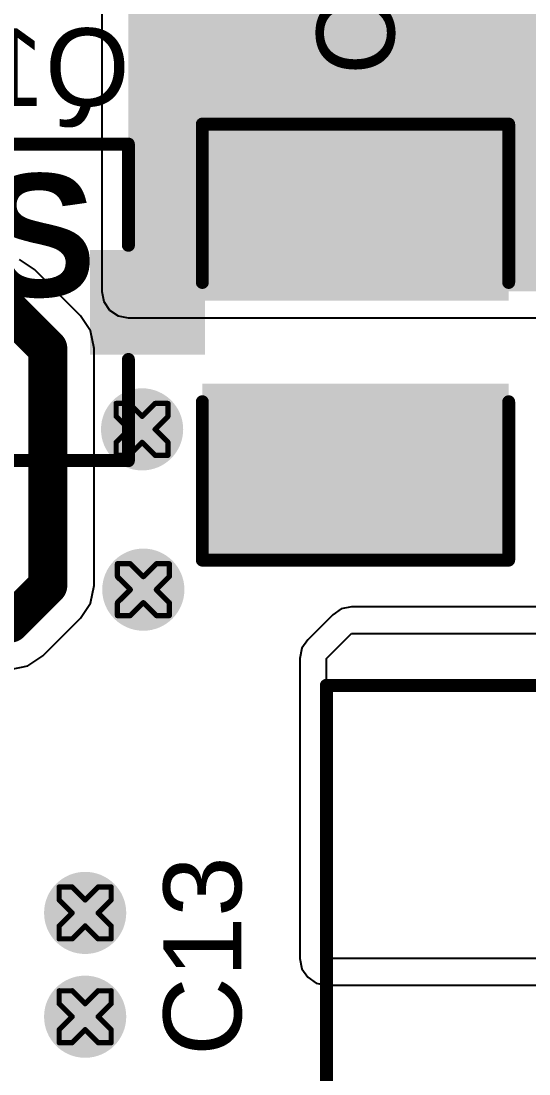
# Model space of a CAD drawing. Header units: inches. Extents: x -1 to 351, y 0 to 83.
# Drawn here: x 71.5 to 76.47, y 10.03 to 20.34 of the extents above; entities that cross this region are included whole.
import ezdxf

# ---------------------------------------------------------------- set-up
doc = ezdxf.new("R2010")
doc.units = ezdxf.units.IN
for name, color, linetype in [('Bottom Layer', 5, 'Continuous'), ('Bottom Overlay', 54, 'Continuous'), ('Bottom Paste', 16, 'Continuous'), ('Bottom Solder', 6, 'Continuous'), ('Drill Drawing', 1, 'Continuous'), ('Top Layer', 1, 'Continuous'), ('Top Overlay', 2, 'Continuous'), ('Top Paste', 8, 'Continuous'), ('Top Solder', 216, 'Continuous'), ('Via Holes', 16, 'Continuous')]:
    doc.layers.add(name, color=color, linetype=linetype)
doc.styles.add('Arial', font='', dxfattribs={"height": 0.2})
doc.styles.add('Arial_Bold', font='', dxfattribs={"height": 0.2})
doc.styles.get('Arial').set_extended_font_data('Arial')
doc.styles.get('Arial_Bold').set_extended_font_data('Arial', bold=True)

# ---------------------------------------------------------------- blocks, each defined once
blk = doc.blocks.new('YPRH0703_4R7M_20')
at = {"layer": 'Top Layer'}
for points in [[(-4, 1.1), (-2.4, 1.1), (-2.4, -1.1), (-4, -1.1)], [(2.4, 1.1), (4, 1.1), (4, -1.1), (2.4, -1.1)]]:
    blk.add_hatch(color=1, dxfattribs=at).paths.add_polyline_path(points)
at = {"layer": 'Top Paste'}
for points in [[(-4, 1.1), (-2.4, 1.1), (-2.4, -1.1), (-4, -1.1)], [(2.4, 1.1), (4, 1.1), (4, -1.1), (2.4, -1.1)]]:
    blk.add_hatch(color=8, dxfattribs=at).paths.add_polyline_path(points)
at = {"layer": 'Top Solder'}
for points in [[(-4.102, 1.202), (-2.298, 1.202), (-2.298, -1.202), (-4.102, -1.202)], [(2.298, 1.202), (4.102, 1.202), (4.102, -1.202), (2.298, -1.202)]]:
    blk.add_hatch(color=216, dxfattribs=at).paths.add_polyline_path(points)
at = {"layer": 'Top Overlay'}
for points in [[(-3.65, 1.608, 0.127, 0.127, 0), (-3.65, 3.65, 0.127, 0.127, 0)], [(3.65, 3.65, 0.127, 0.127, 0), (-3.65, 3.65, 0.127, 0.127, 0)], [(3.65, 1.608, 0.127, 0.127, 0), (3.65, 3.65, 0.127, 0.127, 0)], [(-3.65, -3.65, 0.127, 0.127, 0), (-3.65, -1.608, 0.127, 0.127, 0)], [(3.65, -3.65, 0.127, 0.127, 0), (3.65, -1.608, 0.127, 0.127, 0)], [(3.65, -3.65, 0.127, 0.127, 0), (-3.65, -3.65, 0.127, 0.127, 0)]]:
    blk.add_lwpolyline(points, format="xyseb", dxfattribs=at)
for points in [[(-3.682, 3.65, 0.0635, 0.0635, 1), (-3.618, 3.65, 0.0635, 0.0635, 1)], [(-3.682, 3.65, 0.0635, 0.0635, 1), (-3.618, 3.65, 0.0635, 0.0635, 1)], [(3.618, 3.65, 0.0635, 0.0635, 1), (3.682, 3.65, 0.0635, 0.0635, 1)], [(3.618, 3.65, 0.0635, 0.0635, 1), (3.682, 3.65, 0.0635, 0.0635, 1)], [(-3.682, 1.608, 0.0635, 0.0635, 1), (-3.618, 1.608, 0.0635, 0.0635, 1)], [(3.618, 1.608, 0.0635, 0.0635, 1), (3.682, 1.608, 0.0635, 0.0635, 1)], [(-3.682, -1.608, 0.0635, 0.0635, 1), (-3.618, -1.608, 0.0635, 0.0635, 1)], [(3.618, -1.608, 0.0635, 0.0635, 1), (3.682, -1.608, 0.0635, 0.0635, 1)], [(-3.682, -3.65, 0.0635, 0.0635, 1), (-3.618, -3.65, 0.0635, 0.0635, 1)], [(-3.682, -3.65, 0.0635, 0.0635, 1), (-3.618, -3.65, 0.0635, 0.0635, 1)], [(3.618, -3.65, 0.0635, 0.0635, 1), (3.682, -3.65, 0.0635, 0.0635, 1)], [(3.618, -3.65, 0.0635, 0.0635, 1), (3.682, -3.65, 0.0635, 0.0635, 1)]]:
    blk.add_lwpolyline(points, format="xyseb", close=True, dxfattribs=at)
blk = doc.blocks.new('SOT_23_B_47')
at = {"layer": 'Bottom Layer'}
for points in [[(-1.36, 1.46), (-0.54, 1.46), (-0.54, 0.54), (-1.36, 0.54)], [(0.54, 1.46), (1.36, 1.46), (1.36, 0.54), (0.54, 0.54)], [(-0.41, -0.54), (0.41, -0.54), (0.41, -1.46), (-0.41, -1.46)]]:
    blk.add_hatch(color=5, dxfattribs=at).paths.add_polyline_path(points)
at = {"layer": 'Bottom Paste'}
for points in [[(-1.36, 1.46), (-0.54, 1.46), (-0.54, 0.54), (-1.36, 0.54)], [(0.54, 1.46), (1.36, 1.46), (1.36, 0.54), (0.54, 0.54)], [(-0.41, -0.54), (0.41, -0.54), (0.41, -1.46), (-0.41, -1.46)]]:
    blk.add_hatch(color=16, dxfattribs=at).paths.add_polyline_path(points)
at = {"layer": 'Bottom Solder'}
for points in [[(-1.462, 1.562), (-0.438, 1.562), (-0.438, 0.438), (-1.462, 0.438)], [(0.438, 1.562), (1.462, 1.562), (1.462, 0.438), (0.438, 0.438)], [(-0.512, -0.438), (0.512, -0.438), (0.512, -1.562), (-0.512, -1.562)]]:
    blk.add_hatch(color=6, dxfattribs=at).paths.add_polyline_path(points)
at = {"layer": 'Bottom Overlay'}
for points in [[(-1.676, 1.295, 0.127, 0.127, 0), (-1.676, 1.041, 0.127, 0.127, 0)], [(-1.676, 1.295, 0.127, 0.127, 0), (-1.549, 1.168, 0.127, 0.127, 0)], [(-1.549, 1.168, 0.127, 0.127, 0), (-1.676, 1.041, 0.127, 0.127, 0)], [(-0.33, 0.787, 0.127, 0.127, 0), (0.33, 0.787, 0.127, 0.127, 0)], [(-1.549, 0.584, 0.127, 0.127, 0), (-1.549, -0.813, 0.127, 0.127, 0)], [(1.549, 0.584, 0.127, 0.127, 0), (1.549, -0.813, 0.127, 0.127, 0)], [(-1.549, -0.813, 0.127, 0.127, 0), (-0.559, -0.813, 0.127, 0.127, 0)], [(0.559, -0.813, 0.127, 0.127, 0), (1.549, -0.813, 0.127, 0.127, 0)]]:
    blk.add_lwpolyline(points, format="xyseb", dxfattribs=at)
for points in [[(-1.708, 1.295, 0.0635, 0.0635, 1), (-1.645, 1.295, 0.0635, 0.0635, 1)], [(-1.708, 1.295, 0.0635, 0.0635, 1), (-1.645, 1.295, 0.0635, 0.0635, 1)], [(-1.581, 1.168, 0.0635, 0.0635, 1), (-1.518, 1.168, 0.0635, 0.0635, 1)], [(-1.581, 1.168, 0.0635, 0.0635, 1), (-1.518, 1.168, 0.0635, 0.0635, 1)], [(-1.708, 1.041, 0.0635, 0.0635, 1), (-1.645, 1.041, 0.0635, 0.0635, 1)], [(-1.708, 1.041, 0.0635, 0.0635, 1), (-1.645, 1.041, 0.0635, 0.0635, 1)], [(-0.362, 0.787, 0.0635, 0.0635, 1), (-0.298, 0.787, 0.0635, 0.0635, 1)], [(0.298, 0.787, 0.0635, 0.0635, 1), (0.362, 0.787, 0.0635, 0.0635, 1)], [(-1.581, 0.584, 0.0635, 0.0635, 1), (-1.518, 0.584, 0.0635, 0.0635, 1)], [(1.518, 0.584, 0.0635, 0.0635, 1), (1.581, 0.584, 0.0635, 0.0635, 1)], [(-1.581, -0.813, 0.0635, 0.0635, 1), (-1.518, -0.813, 0.0635, 0.0635, 1)], [(-1.581, -0.813, 0.0635, 0.0635, 1), (-1.518, -0.813, 0.0635, 0.0635, 1)], [(-0.591, -0.813, 0.0635, 0.0635, 1), (-0.527, -0.813, 0.0635, 0.0635, 1)], [(0.527, -0.813, 0.0635, 0.0635, 1), (0.591, -0.813, 0.0635, 0.0635, 1)], [(1.518, -0.813, 0.0635, 0.0635, 1), (1.581, -0.813, 0.0635, 0.0635, 1)], [(1.518, -0.813, 0.0635, 0.0635, 1), (1.581, -0.813, 0.0635, 0.0635, 1)]]:
    blk.add_lwpolyline(points, format="xyseb", close=True, dxfattribs=at)
blk = doc.blocks.new('C___1210_67')
at = {"layer": 'Top Layer'}
for points in [[(-2.032, 1.397), (-0.508, 1.397), (-0.508, -1.397), (-2.032, -1.397)], [(0.508, 1.397), (2.032, 1.397), (2.032, -1.397), (0.508, -1.397)]]:
    blk.add_hatch(color=1, dxfattribs=at).paths.add_polyline_path(points)
at = {"layer": 'Top Paste'}
for points in [[(-2.032, 1.397), (-0.508, 1.397), (-0.508, -1.397), (-2.032, -1.397)], [(0.508, 1.397), (2.032, 1.397), (2.032, -1.397), (0.508, -1.397)]]:
    blk.add_hatch(color=8, dxfattribs=at).paths.add_polyline_path(points)
at = {"layer": 'Top Solder'}
for points in [[(-2.1336, 1.4986), (-0.4064, 1.4986), (-0.4064, -1.4986), (-2.1336, -1.4986)], [(0.4064, 1.4986), (2.1336, 1.4986), (2.1336, -1.4986), (0.4064, -1.4986)]]:
    blk.add_hatch(color=216, dxfattribs=at).paths.add_polyline_path(points)
at = {"layer": 'Top Overlay'}
for points in [[(-2.1336, 1.4986, 0.127, 0.127, 0), (-0.5842, 1.4986, 0.127, 0.127, 0)], [(-2.1336, 1.4986, 0.127, 0.127, 0), (-2.1336, -1.4986, 0.127, 0.127, 0)], [(0.5842, 1.4986, 0.127, 0.127, 0), (2.1336, 1.4986, 0.127, 0.127, 0)], [(2.1336, 1.4986, 0.127, 0.127, 0), (2.1336, -1.4986, 0.127, 0.127, 0)], [(-2.1336, -1.4986, 0.127, 0.127, 0), (-0.5842, -1.4986, 0.127, 0.127, 0)], [(0.5842, -1.4986, 0.127, 0.127, 0), (2.1336, -1.4986, 0.127, 0.127, 0)]]:
    blk.add_lwpolyline(points, format="xyseb", dxfattribs=at)
for points in [[(-2.16535, 1.4986, 0.0635, 0.0635, 1), (-2.10185, 1.4986, 0.0635, 0.0635, 1)], [(-2.16535, 1.4986, 0.0635, 0.0635, 1), (-2.10185, 1.4986, 0.0635, 0.0635, 1)], [(-0.61595, 1.4986, 0.0635, 0.0635, 1), (-0.55245, 1.4986, 0.0635, 0.0635, 1)], [(0.55245, 1.4986, 0.0635, 0.0635, 1), (0.61595, 1.4986, 0.0635, 0.0635, 1)], [(2.10185, 1.4986, 0.0635, 0.0635, 1), (2.16535, 1.4986, 0.0635, 0.0635, 1)], [(2.10185, 1.4986, 0.0635, 0.0635, 1), (2.16535, 1.4986, 0.0635, 0.0635, 1)], [(-2.16535, -1.4986, 0.0635, 0.0635, 1), (-2.10185, -1.4986, 0.0635, 0.0635, 1)], [(-2.16535, -1.4986, 0.0635, 0.0635, 1), (-2.10185, -1.4986, 0.0635, 0.0635, 1)], [(-0.61595, -1.4986, 0.0635, 0.0635, 1), (-0.55245, -1.4986, 0.0635, 0.0635, 1)], [(0.55245, -1.4986, 0.0635, 0.0635, 1), (0.61595, -1.4986, 0.0635, 0.0635, 1)], [(2.10185, -1.4986, 0.0635, 0.0635, 1), (2.16535, -1.4986, 0.0635, 0.0635, 1)], [(2.10185, -1.4986, 0.0635, 0.0635, 1), (2.16535, -1.4986, 0.0635, 0.0635, 1)]]:
    blk.add_lwpolyline(points, format="xyseb", close=True, dxfattribs=at)

msp = doc.modelspace()

# ---------------------------------------------------------------- hatches: boundary and pattern name
at = {"layer": 'Bottom Layer'}
h = msp.add_hatch(color=5, dxfattribs=at)
edge = h.paths.add_edge_path()
edge.add_arc((72.685, 16.34), 0.3, 0, 360)
h = msp.add_hatch(color=5, dxfattribs=at)
edge = h.paths.add_edge_path()
edge.add_arc((72.697, 14.771), 0.3, 0, 360)
h = msp.add_hatch(color=5, dxfattribs=at)
edge = h.paths.add_edge_path()
edge.add_arc((72.128, 11.607), 0.3, 0, 360)
h = msp.add_hatch(color=5, dxfattribs=at)
edge = h.paths.add_edge_path()
edge.add_arc((72.128, 10.591), 0.3, 0, 360)
at = {"layer": 'Bottom Solder'}
h = msp.add_hatch(color=6, dxfattribs=at)
edge = h.paths.add_edge_path()
edge.add_arc((72.685, 16.34), 0.402, 0, 360)
h = msp.add_hatch(color=6, dxfattribs=at)
edge = h.paths.add_edge_path()
edge.add_arc((72.697, 14.771), 0.402, 0, 360)
h = msp.add_hatch(color=6, dxfattribs=at)
edge = h.paths.add_edge_path()
edge.add_arc((72.128, 11.607), 0.402, 0, 360)
h = msp.add_hatch(color=6, dxfattribs=at)
edge = h.paths.add_edge_path()
edge.add_arc((72.128, 10.591), 0.402, 0, 360)
at = {"layer": 'Top Layer'}
msp.add_hatch(color=1, dxfattribs=at).paths.add_polyline_path([(72.55, 17.691), (78.438, 17.691), (78.438, 26.225), (72.55, 26.225)])
h = msp.add_hatch(color=1, dxfattribs=at)
edge = h.paths.add_edge_path()
edge.add_arc((72.685, 16.34), 0.3, 0, 360)
h = msp.add_hatch(color=1, dxfattribs=at)
edge = h.paths.add_edge_path()
edge.add_arc((72.697, 14.771), 0.3, 0, 360)
h = msp.add_hatch(color=1, dxfattribs=at)
edge = h.paths.add_edge_path()
edge.add_arc((72.128, 11.607), 0.3, 0, 360)
h = msp.add_hatch(color=1, dxfattribs=at)
edge = h.paths.add_edge_path()
edge.add_arc((72.128, 10.591), 0.3, 0, 360)
at = {"layer": 'Top Solder'}
h = msp.add_hatch(color=216, dxfattribs=at)
edge = h.paths.add_edge_path()
edge.add_arc((72.685, 16.34), 0.402, 0, 360)
h = msp.add_hatch(color=216, dxfattribs=at)
edge = h.paths.add_edge_path()
edge.add_arc((72.697, 14.771), 0.402, 0, 360)
h = msp.add_hatch(color=216, dxfattribs=at)
edge = h.paths.add_edge_path()
edge.add_arc((72.128, 11.607), 0.402, 0, 360)
h = msp.add_hatch(color=216, dxfattribs=at)
edge = h.paths.add_edge_path()
edge.add_arc((72.128, 10.591), 0.402, 0, 360)
at = {"layer": 'Via Holes'}
h = msp.add_hatch(color=7, dxfattribs=at)
edge = h.paths.add_edge_path()
edge.add_arc((72.685, 16.34), 0.15, 0, 360)
h = msp.add_hatch(color=7, dxfattribs=at)
edge = h.paths.add_edge_path()
edge.add_arc((72.697, 14.771), 0.15, 0, 360)
h = msp.add_hatch(color=7, dxfattribs=at)
edge = h.paths.add_edge_path()
edge.add_arc((72.128, 11.607), 0.15, 0, 360)
h = msp.add_hatch(color=7, dxfattribs=at)
edge = h.paths.add_edge_path()
edge.add_arc((72.128, 10.591), 0.15, 0, 360)

# ---------------------------------------------------------------- linework, layer by layer
at = {"layer": 'Bottom Layer'}
for p, q in [((71.631, 17.904), (71.484, 18.002)), ((72.083, 17.452), (71.631, 17.904)), ((72.181, 17.305), (72.083, 17.452)), ((72.215, 17.131), (72.181, 17.305)), ((72.215, 14.812), (72.215, 17.131)), ((72.181, 14.638), (72.215, 14.812)), ((72.215, 14.812), (72.215, 14.812)), ((72.083, 14.491), (72.181, 14.638)), ((71.714, 14.122), (72.083, 14.491)), ((72.083, 14.491), (72.083, 14.491)), ((71.567, 14.024), (71.714, 14.122)), ((71.393, 13.99), (71.567, 14.024))]:
    msp.add_line(p, q, dxfattribs=at)
for points in [[(71.31, 17.583, 0.381, 0.381, 0), (71.762, 17.131, 0.381, 0.381, 0)], [(71.762, 14.812, 0.381, 0.381, 0), (71.762, 17.131, 0.381, 0.381, 0)], [(71.393, 14.443, 0.381, 0.381, 0), (71.762, 14.812, 0.381, 0.381, 0)], [(68.288, 14.443, 0.381, 0.381, 0), (71.393, 14.443, 0.381, 0.381, 0)]]:
    msp.add_lwpolyline(points, format="xyseb", dxfattribs=at)
for points in [[(71.667, 17.131, 0.191, 0.191, 1), (71.858, 17.131, 0.191, 0.191, 1)], [(71.667, 17.131, 0.191, 0.191, 1), (71.858, 17.131, 0.191, 0.191, 1)], [(71.667, 14.812, 0.191, 0.191, 1), (71.858, 14.812, 0.191, 0.191, 1)], [(71.667, 14.812, 0.191, 0.191, 1), (71.858, 14.812, 0.191, 0.191, 1)], [(71.298, 14.443, 0.191, 0.191, 1), (71.489, 14.443, 0.191, 0.191, 1)], [(71.298, 14.443, 0.191, 0.191, 1), (71.489, 14.443, 0.191, 0.191, 1)]]:
    msp.add_lwpolyline(points, format="xyseb", close=True, dxfattribs=at)
at = {"layer": 'Drill Drawing'}
for points in [[(72.431, 16.467, 0.0508, 0.0508, 0), (72.431, 16.594, 0.0508, 0.0508, 0)], [(72.431, 16.594, 0.0508, 0.0508, 0), (72.558, 16.594, 0.0508, 0.0508, 0)], [(72.558, 16.594, 0.0508, 0.0508, 0), (72.685, 16.467, 0.0508, 0.0508, 0)], [(72.685, 16.467, 0.0508, 0.0508, 0), (72.812, 16.594, 0.0508, 0.0508, 0)], [(72.812, 16.594, 0.0508, 0.0508, 0), (72.939, 16.594, 0.0508, 0.0508, 0)], [(72.939, 16.467, 0.0508, 0.0508, 0), (72.939, 16.594, 0.0508, 0.0508, 0)], [(72.431, 16.467, 0.0508, 0.0508, 0), (72.558, 16.34, 0.0508, 0.0508, 0)], [(72.812, 16.34, 0.0508, 0.0508, 0), (72.939, 16.467, 0.0508, 0.0508, 0)], [(72.431, 16.213, 0.0508, 0.0508, 0), (72.558, 16.34, 0.0508, 0.0508, 0)], [(72.812, 16.34, 0.0508, 0.0508, 0), (72.939, 16.213, 0.0508, 0.0508, 0)], [(72.431, 16.086, 0.0508, 0.0508, 0), (72.431, 16.213, 0.0508, 0.0508, 0)], [(72.558, 16.086, 0.0508, 0.0508, 0), (72.685, 16.213, 0.0508, 0.0508, 0)], [(72.685, 16.213, 0.0508, 0.0508, 0), (72.812, 16.086, 0.0508, 0.0508, 0)], [(72.939, 16.086, 0.0508, 0.0508, 0), (72.939, 16.213, 0.0508, 0.0508, 0)], [(72.431, 16.086, 0.0508, 0.0508, 0), (72.558, 16.086, 0.0508, 0.0508, 0)], [(72.812, 16.086, 0.0508, 0.0508, 0), (72.939, 16.086, 0.0508, 0.0508, 0)], [(72.443, 14.898, 0.0508, 0.0508, 0), (72.443, 15.025, 0.0508, 0.0508, 0)], [(72.443, 15.025, 0.0508, 0.0508, 0), (72.57, 15.025, 0.0508, 0.0508, 0)], [(72.57, 15.025, 0.0508, 0.0508, 0), (72.697, 14.898, 0.0508, 0.0508, 0)], [(72.697, 14.898, 0.0508, 0.0508, 0), (72.824, 15.025, 0.0508, 0.0508, 0)], [(72.824, 15.025, 0.0508, 0.0508, 0), (72.951, 15.025, 0.0508, 0.0508, 0)], [(72.951, 14.898, 0.0508, 0.0508, 0), (72.951, 15.025, 0.0508, 0.0508, 0)], [(72.443, 14.898, 0.0508, 0.0508, 0), (72.57, 14.771, 0.0508, 0.0508, 0)], [(72.824, 14.771, 0.0508, 0.0508, 0), (72.951, 14.898, 0.0508, 0.0508, 0)], [(72.443, 14.644, 0.0508, 0.0508, 0), (72.57, 14.771, 0.0508, 0.0508, 0)], [(72.824, 14.771, 0.0508, 0.0508, 0), (72.951, 14.644, 0.0508, 0.0508, 0)], [(72.443, 14.517, 0.0508, 0.0508, 0), (72.443, 14.644, 0.0508, 0.0508, 0)], [(72.57, 14.517, 0.0508, 0.0508, 0), (72.697, 14.644, 0.0508, 0.0508, 0)], [(72.697, 14.644, 0.0508, 0.0508, 0), (72.824, 14.517, 0.0508, 0.0508, 0)], [(72.951, 14.517, 0.0508, 0.0508, 0), (72.951, 14.644, 0.0508, 0.0508, 0)], [(72.443, 14.517, 0.0508, 0.0508, 0), (72.57, 14.517, 0.0508, 0.0508, 0)], [(72.824, 14.517, 0.0508, 0.0508, 0), (72.951, 14.517, 0.0508, 0.0508, 0)], [(71.874, 11.734, 0.0508, 0.0508, 0), (71.874, 11.861, 0.0508, 0.0508, 0)], [(71.874, 11.861, 0.0508, 0.0508, 0), (72.001, 11.861, 0.0508, 0.0508, 0)], [(72.001, 11.861, 0.0508, 0.0508, 0), (72.128, 11.734, 0.0508, 0.0508, 0)], [(72.128, 11.734, 0.0508, 0.0508, 0), (72.255, 11.861, 0.0508, 0.0508, 0)], [(72.255, 11.861, 0.0508, 0.0508, 0), (72.382, 11.861, 0.0508, 0.0508, 0)], [(72.382, 11.734, 0.0508, 0.0508, 0), (72.382, 11.861, 0.0508, 0.0508, 0)], [(71.874, 11.734, 0.0508, 0.0508, 0), (72.001, 11.607, 0.0508, 0.0508, 0)], [(72.255, 11.607, 0.0508, 0.0508, 0), (72.382, 11.734, 0.0508, 0.0508, 0)], [(71.874, 11.48, 0.0508, 0.0508, 0), (72.001, 11.607, 0.0508, 0.0508, 0)], [(72.255, 11.607, 0.0508, 0.0508, 0), (72.382, 11.48, 0.0508, 0.0508, 0)], [(71.874, 11.353, 0.0508, 0.0508, 0), (71.874, 11.48, 0.0508, 0.0508, 0)], [(72.001, 11.353, 0.0508, 0.0508, 0), (72.128, 11.48, 0.0508, 0.0508, 0)], [(72.128, 11.48, 0.0508, 0.0508, 0), (72.255, 11.353, 0.0508, 0.0508, 0)], [(72.382, 11.353, 0.0508, 0.0508, 0), (72.382, 11.48, 0.0508, 0.0508, 0)], [(71.874, 11.353, 0.0508, 0.0508, 0), (72.001, 11.353, 0.0508, 0.0508, 0)], [(72.255, 11.353, 0.0508, 0.0508, 0), (72.382, 11.353, 0.0508, 0.0508, 0)], [(71.874, 10.718, 0.0508, 0.0508, 0), (71.874, 10.845, 0.0508, 0.0508, 0)], [(71.874, 10.845, 0.0508, 0.0508, 0), (72.001, 10.845, 0.0508, 0.0508, 0)], [(72.001, 10.845, 0.0508, 0.0508, 0), (72.128, 10.718, 0.0508, 0.0508, 0)], [(72.128, 10.718, 0.0508, 0.0508, 0), (72.255, 10.845, 0.0508, 0.0508, 0)], [(72.255, 10.845, 0.0508, 0.0508, 0), (72.382, 10.845, 0.0508, 0.0508, 0)], [(72.382, 10.718, 0.0508, 0.0508, 0), (72.382, 10.845, 0.0508, 0.0508, 0)], [(71.874, 10.718, 0.0508, 0.0508, 0), (72.001, 10.591, 0.0508, 0.0508, 0)], [(72.255, 10.591, 0.0508, 0.0508, 0), (72.382, 10.718, 0.0508, 0.0508, 0)], [(71.874, 10.464, 0.0508, 0.0508, 0), (72.001, 10.591, 0.0508, 0.0508, 0)], [(72.255, 10.591, 0.0508, 0.0508, 0), (72.382, 10.464, 0.0508, 0.0508, 0)], [(71.874, 10.337, 0.0508, 0.0508, 0), (71.874, 10.464, 0.0508, 0.0508, 0)], [(72.001, 10.337, 0.0508, 0.0508, 0), (72.128, 10.464, 0.0508, 0.0508, 0)], [(72.128, 10.464, 0.0508, 0.0508, 0), (72.255, 10.337, 0.0508, 0.0508, 0)], [(72.382, 10.337, 0.0508, 0.0508, 0), (72.382, 10.464, 0.0508, 0.0508, 0)], [(71.874, 10.337, 0.0508, 0.0508, 0), (72.001, 10.337, 0.0508, 0.0508, 0)], [(72.255, 10.337, 0.0508, 0.0508, 0), (72.382, 10.337, 0.0508, 0.0508, 0)]]:
    msp.add_lwpolyline(points, format="xyseb", dxfattribs=at)
for points in [[(72.418, 16.594, 0.0254, 0.0254, 1), (72.443, 16.594, 0.0254, 0.0254, 1)], [(72.418, 16.594, 0.0254, 0.0254, 1), (72.443, 16.594, 0.0254, 0.0254, 1)], [(72.545, 16.594, 0.0254, 0.0254, 1), (72.57, 16.594, 0.0254, 0.0254, 1)], [(72.545, 16.594, 0.0254, 0.0254, 1), (72.57, 16.594, 0.0254, 0.0254, 1)], [(72.799, 16.594, 0.0254, 0.0254, 1), (72.824, 16.594, 0.0254, 0.0254, 1)], [(72.799, 16.594, 0.0254, 0.0254, 1), (72.824, 16.594, 0.0254, 0.0254, 1)], [(72.926, 16.594, 0.0254, 0.0254, 1), (72.951, 16.594, 0.0254, 0.0254, 1)], [(72.926, 16.594, 0.0254, 0.0254, 1), (72.951, 16.594, 0.0254, 0.0254, 1)], [(72.418, 16.467, 0.0254, 0.0254, 1), (72.443, 16.467, 0.0254, 0.0254, 1)], [(72.418, 16.467, 0.0254, 0.0254, 1), (72.443, 16.467, 0.0254, 0.0254, 1)], [(72.672, 16.467, 0.0254, 0.0254, 1), (72.697, 16.467, 0.0254, 0.0254, 1)], [(72.672, 16.467, 0.0254, 0.0254, 1), (72.697, 16.467, 0.0254, 0.0254, 1)], [(72.926, 16.467, 0.0254, 0.0254, 1), (72.951, 16.467, 0.0254, 0.0254, 1)], [(72.926, 16.467, 0.0254, 0.0254, 1), (72.951, 16.467, 0.0254, 0.0254, 1)], [(72.545, 16.34, 0.0254, 0.0254, 1), (72.57, 16.34, 0.0254, 0.0254, 1)], [(72.545, 16.34, 0.0254, 0.0254, 1), (72.57, 16.34, 0.0254, 0.0254, 1)], [(72.799, 16.34, 0.0254, 0.0254, 1), (72.824, 16.34, 0.0254, 0.0254, 1)], [(72.799, 16.34, 0.0254, 0.0254, 1), (72.824, 16.34, 0.0254, 0.0254, 1)], [(72.418, 16.213, 0.0254, 0.0254, 1), (72.443, 16.213, 0.0254, 0.0254, 1)], [(72.418, 16.213, 0.0254, 0.0254, 1), (72.443, 16.213, 0.0254, 0.0254, 1)], [(72.672, 16.213, 0.0254, 0.0254, 1), (72.697, 16.213, 0.0254, 0.0254, 1)], [(72.672, 16.213, 0.0254, 0.0254, 1), (72.697, 16.213, 0.0254, 0.0254, 1)], [(72.926, 16.213, 0.0254, 0.0254, 1), (72.951, 16.213, 0.0254, 0.0254, 1)], [(72.926, 16.213, 0.0254, 0.0254, 1), (72.951, 16.213, 0.0254, 0.0254, 1)], [(72.418, 16.086, 0.0254, 0.0254, 1), (72.443, 16.086, 0.0254, 0.0254, 1)], [(72.418, 16.086, 0.0254, 0.0254, 1), (72.443, 16.086, 0.0254, 0.0254, 1)], [(72.545, 16.086, 0.0254, 0.0254, 1), (72.57, 16.086, 0.0254, 0.0254, 1)], [(72.545, 16.086, 0.0254, 0.0254, 1), (72.57, 16.086, 0.0254, 0.0254, 1)], [(72.799, 16.086, 0.0254, 0.0254, 1), (72.824, 16.086, 0.0254, 0.0254, 1)], [(72.799, 16.086, 0.0254, 0.0254, 1), (72.824, 16.086, 0.0254, 0.0254, 1)], [(72.926, 16.086, 0.0254, 0.0254, 1), (72.951, 16.086, 0.0254, 0.0254, 1)], [(72.926, 16.086, 0.0254, 0.0254, 1), (72.951, 16.086, 0.0254, 0.0254, 1)], [(72.431, 15.025, 0.0254, 0.0254, 1), (72.456, 15.025, 0.0254, 0.0254, 1)], [(72.431, 15.025, 0.0254, 0.0254, 1), (72.456, 15.025, 0.0254, 0.0254, 1)], [(72.558, 15.025, 0.0254, 0.0254, 1), (72.583, 15.025, 0.0254, 0.0254, 1)], [(72.558, 15.025, 0.0254, 0.0254, 1), (72.583, 15.025, 0.0254, 0.0254, 1)], [(72.812, 15.025, 0.0254, 0.0254, 1), (72.837, 15.025, 0.0254, 0.0254, 1)], [(72.812, 15.025, 0.0254, 0.0254, 1), (72.837, 15.025, 0.0254, 0.0254, 1)], [(72.939, 15.025, 0.0254, 0.0254, 1), (72.964, 15.025, 0.0254, 0.0254, 1)], [(72.939, 15.025, 0.0254, 0.0254, 1), (72.964, 15.025, 0.0254, 0.0254, 1)], [(72.431, 14.898, 0.0254, 0.0254, 1), (72.456, 14.898, 0.0254, 0.0254, 1)], [(72.431, 14.898, 0.0254, 0.0254, 1), (72.456, 14.898, 0.0254, 0.0254, 1)], [(72.685, 14.898, 0.0254, 0.0254, 1), (72.71, 14.898, 0.0254, 0.0254, 1)], [(72.685, 14.898, 0.0254, 0.0254, 1), (72.71, 14.898, 0.0254, 0.0254, 1)], [(72.939, 14.898, 0.0254, 0.0254, 1), (72.964, 14.898, 0.0254, 0.0254, 1)], [(72.939, 14.898, 0.0254, 0.0254, 1), (72.964, 14.898, 0.0254, 0.0254, 1)], [(72.558, 14.771, 0.0254, 0.0254, 1), (72.583, 14.771, 0.0254, 0.0254, 1)], [(72.558, 14.771, 0.0254, 0.0254, 1), (72.583, 14.771, 0.0254, 0.0254, 1)], [(72.812, 14.771, 0.0254, 0.0254, 1), (72.837, 14.771, 0.0254, 0.0254, 1)], [(72.812, 14.771, 0.0254, 0.0254, 1), (72.837, 14.771, 0.0254, 0.0254, 1)], [(72.431, 14.644, 0.0254, 0.0254, 1), (72.456, 14.644, 0.0254, 0.0254, 1)], [(72.431, 14.644, 0.0254, 0.0254, 1), (72.456, 14.644, 0.0254, 0.0254, 1)], [(72.685, 14.644, 0.0254, 0.0254, 1), (72.71, 14.644, 0.0254, 0.0254, 1)], [(72.685, 14.644, 0.0254, 0.0254, 1), (72.71, 14.644, 0.0254, 0.0254, 1)], [(72.939, 14.644, 0.0254, 0.0254, 1), (72.964, 14.644, 0.0254, 0.0254, 1)], [(72.939, 14.644, 0.0254, 0.0254, 1), (72.964, 14.644, 0.0254, 0.0254, 1)], [(72.431, 14.517, 0.0254, 0.0254, 1), (72.456, 14.517, 0.0254, 0.0254, 1)], [(72.431, 14.517, 0.0254, 0.0254, 1), (72.456, 14.517, 0.0254, 0.0254, 1)], [(72.558, 14.517, 0.0254, 0.0254, 1), (72.583, 14.517, 0.0254, 0.0254, 1)], [(72.558, 14.517, 0.0254, 0.0254, 1), (72.583, 14.517, 0.0254, 0.0254, 1)], [(72.812, 14.517, 0.0254, 0.0254, 1), (72.837, 14.517, 0.0254, 0.0254, 1)], [(72.812, 14.517, 0.0254, 0.0254, 1), (72.837, 14.517, 0.0254, 0.0254, 1)], [(72.939, 14.517, 0.0254, 0.0254, 1), (72.964, 14.517, 0.0254, 0.0254, 1)], [(72.939, 14.517, 0.0254, 0.0254, 1), (72.964, 14.517, 0.0254, 0.0254, 1)], [(71.861, 11.861, 0.0254, 0.0254, 1), (71.887, 11.861, 0.0254, 0.0254, 1)], [(71.861, 11.861, 0.0254, 0.0254, 1), (71.887, 11.861, 0.0254, 0.0254, 1)], [(71.988, 11.861, 0.0254, 0.0254, 1), (72.014, 11.861, 0.0254, 0.0254, 1)], [(71.988, 11.861, 0.0254, 0.0254, 1), (72.014, 11.861, 0.0254, 0.0254, 1)], [(72.242, 11.861, 0.0254, 0.0254, 1), (72.268, 11.861, 0.0254, 0.0254, 1)], [(72.242, 11.861, 0.0254, 0.0254, 1), (72.268, 11.861, 0.0254, 0.0254, 1)], [(72.369, 11.861, 0.0254, 0.0254, 1), (72.395, 11.861, 0.0254, 0.0254, 1)], [(72.369, 11.861, 0.0254, 0.0254, 1), (72.395, 11.861, 0.0254, 0.0254, 1)], [(71.861, 11.734, 0.0254, 0.0254, 1), (71.887, 11.734, 0.0254, 0.0254, 1)], [(71.861, 11.734, 0.0254, 0.0254, 1), (71.887, 11.734, 0.0254, 0.0254, 1)], [(72.115, 11.734, 0.0254, 0.0254, 1), (72.141, 11.734, 0.0254, 0.0254, 1)], [(72.115, 11.734, 0.0254, 0.0254, 1), (72.141, 11.734, 0.0254, 0.0254, 1)], [(72.369, 11.734, 0.0254, 0.0254, 1), (72.395, 11.734, 0.0254, 0.0254, 1)], [(72.369, 11.734, 0.0254, 0.0254, 1), (72.395, 11.734, 0.0254, 0.0254, 1)], [(71.988, 11.607, 0.0254, 0.0254, 1), (72.014, 11.607, 0.0254, 0.0254, 1)], [(71.988, 11.607, 0.0254, 0.0254, 1), (72.014, 11.607, 0.0254, 0.0254, 1)], [(72.242, 11.607, 0.0254, 0.0254, 1), (72.268, 11.607, 0.0254, 0.0254, 1)], [(72.242, 11.607, 0.0254, 0.0254, 1), (72.268, 11.607, 0.0254, 0.0254, 1)], [(71.861, 11.48, 0.0254, 0.0254, 1), (71.887, 11.48, 0.0254, 0.0254, 1)], [(71.861, 11.48, 0.0254, 0.0254, 1), (71.887, 11.48, 0.0254, 0.0254, 1)], [(72.115, 11.48, 0.0254, 0.0254, 1), (72.141, 11.48, 0.0254, 0.0254, 1)], [(72.115, 11.48, 0.0254, 0.0254, 1), (72.141, 11.48, 0.0254, 0.0254, 1)], [(72.369, 11.48, 0.0254, 0.0254, 1), (72.395, 11.48, 0.0254, 0.0254, 1)], [(72.369, 11.48, 0.0254, 0.0254, 1), (72.395, 11.48, 0.0254, 0.0254, 1)], [(71.861, 11.353, 0.0254, 0.0254, 1), (71.887, 11.353, 0.0254, 0.0254, 1)], [(71.861, 11.353, 0.0254, 0.0254, 1), (71.887, 11.353, 0.0254, 0.0254, 1)], [(71.988, 11.353, 0.0254, 0.0254, 1), (72.014, 11.353, 0.0254, 0.0254, 1)], [(71.988, 11.353, 0.0254, 0.0254, 1), (72.014, 11.353, 0.0254, 0.0254, 1)], [(72.242, 11.353, 0.0254, 0.0254, 1), (72.268, 11.353, 0.0254, 0.0254, 1)], [(72.242, 11.353, 0.0254, 0.0254, 1), (72.268, 11.353, 0.0254, 0.0254, 1)], [(72.369, 11.353, 0.0254, 0.0254, 1), (72.395, 11.353, 0.0254, 0.0254, 1)], [(72.369, 11.353, 0.0254, 0.0254, 1), (72.395, 11.353, 0.0254, 0.0254, 1)], [(71.861, 10.845, 0.0254, 0.0254, 1), (71.887, 10.845, 0.0254, 0.0254, 1)], [(71.861, 10.845, 0.0254, 0.0254, 1), (71.887, 10.845, 0.0254, 0.0254, 1)], [(71.988, 10.845, 0.0254, 0.0254, 1), (72.014, 10.845, 0.0254, 0.0254, 1)], [(71.988, 10.845, 0.0254, 0.0254, 1), (72.014, 10.845, 0.0254, 0.0254, 1)], [(72.242, 10.845, 0.0254, 0.0254, 1), (72.268, 10.845, 0.0254, 0.0254, 1)], [(72.242, 10.845, 0.0254, 0.0254, 1), (72.268, 10.845, 0.0254, 0.0254, 1)], [(72.369, 10.845, 0.0254, 0.0254, 1), (72.395, 10.845, 0.0254, 0.0254, 1)], [(72.369, 10.845, 0.0254, 0.0254, 1), (72.395, 10.845, 0.0254, 0.0254, 1)], [(71.861, 10.718, 0.0254, 0.0254, 1), (71.887, 10.718, 0.0254, 0.0254, 1)], [(71.861, 10.718, 0.0254, 0.0254, 1), (71.887, 10.718, 0.0254, 0.0254, 1)], [(72.115, 10.718, 0.0254, 0.0254, 1), (72.141, 10.718, 0.0254, 0.0254, 1)], [(72.115, 10.718, 0.0254, 0.0254, 1), (72.141, 10.718, 0.0254, 0.0254, 1)], [(72.369, 10.718, 0.0254, 0.0254, 1), (72.395, 10.718, 0.0254, 0.0254, 1)], [(72.369, 10.718, 0.0254, 0.0254, 1), (72.395, 10.718, 0.0254, 0.0254, 1)], [(71.988, 10.591, 0.0254, 0.0254, 1), (72.014, 10.591, 0.0254, 0.0254, 1)], [(71.988, 10.591, 0.0254, 0.0254, 1), (72.014, 10.591, 0.0254, 0.0254, 1)], [(72.242, 10.591, 0.0254, 0.0254, 1), (72.268, 10.591, 0.0254, 0.0254, 1)], [(72.242, 10.591, 0.0254, 0.0254, 1), (72.268, 10.591, 0.0254, 0.0254, 1)], [(71.861, 10.464, 0.0254, 0.0254, 1), (71.887, 10.464, 0.0254, 0.0254, 1)], [(71.861, 10.464, 0.0254, 0.0254, 1), (71.887, 10.464, 0.0254, 0.0254, 1)], [(72.115, 10.464, 0.0254, 0.0254, 1), (72.141, 10.464, 0.0254, 0.0254, 1)], [(72.115, 10.464, 0.0254, 0.0254, 1), (72.141, 10.464, 0.0254, 0.0254, 1)], [(72.369, 10.464, 0.0254, 0.0254, 1), (72.395, 10.464, 0.0254, 0.0254, 1)], [(72.369, 10.464, 0.0254, 0.0254, 1), (72.395, 10.464, 0.0254, 0.0254, 1)], [(71.861, 10.337, 0.0254, 0.0254, 1), (71.887, 10.337, 0.0254, 0.0254, 1)], [(71.861, 10.337, 0.0254, 0.0254, 1), (71.887, 10.337, 0.0254, 0.0254, 1)], [(71.988, 10.337, 0.0254, 0.0254, 1), (72.014, 10.337, 0.0254, 0.0254, 1)], [(71.988, 10.337, 0.0254, 0.0254, 1), (72.014, 10.337, 0.0254, 0.0254, 1)], [(72.242, 10.337, 0.0254, 0.0254, 1), (72.268, 10.337, 0.0254, 0.0254, 1)], [(72.242, 10.337, 0.0254, 0.0254, 1), (72.268, 10.337, 0.0254, 0.0254, 1)], [(72.369, 10.337, 0.0254, 0.0254, 1), (72.395, 10.337, 0.0254, 0.0254, 1)], [(72.369, 10.337, 0.0254, 0.0254, 1), (72.395, 10.337, 0.0254, 0.0254, 1)]]:
    msp.add_lwpolyline(points, format="xyseb", close=True, dxfattribs=at)
at = {"layer": 'Top Layer'}
for p, q in [((72.291, 21.857), (72.291, 17.691)), ((72.291, 17.691), (72.311, 17.592)), ((72.311, 17.592), (72.367, 17.508)), ((72.367, 17.508), (72.451, 17.452)), ((72.451, 17.452), (72.55, 17.432)), ((72.55, 17.432), (78.438, 17.432)), ((74.634, 14.582), (74.55, 14.526)), ((74.733, 14.602), (74.634, 14.582)), ((76.924, 14.602), (74.733, 14.602)), ((74.55, 14.526), (74.305, 14.281)), ((74.488, 14.098), (74.733, 14.343)), ((74.733, 14.343), (77.031, 14.343)), ((74.305, 14.281), (74.249, 14.197)), ((74.249, 14.197), (74.229, 14.098)), ((74.229, 14.098), (74.229, 11.16)), ((74.488, 11.16), (74.488, 14.098)), ((74.229, 11.16), (74.249, 11.061)), ((81.781, 11.16), (74.488, 11.16)), ((74.249, 11.061), (74.305, 10.977)), ((74.305, 10.977), (74.389, 10.921)), ((74.389, 10.921), (74.488, 10.901)), ((74.488, 10.901), (81.781, 10.901))]:
    msp.add_line(p, q, dxfattribs=at)

# ---------------------------------------------------------------- block references
for name, p, rotation in [('C___1210_67', (74.773, 17.194), 90), ('SOT_23_B_47', (71.738, 17.583), 90), ('YPRH0703_4R7M_20', (78.138, 10.184), 270)]:
    msp.add_blockref(name, p, dxfattribs=dict(rotation=rotation))

# ---------------------------------------------------------------- texts
at = {"layer": 'Bottom Overlay', "style": 'Arial', "text_generation_flag": 2}
msp.add_text('Q11', height=0.762, dxfattribs=at).set_placement((72.563, 19.504))
at = {"layer": 'Top Overlay', "style": 'Arial'}
for s, p in [('C7', (75.154, 19.808)), ('C13', (73.656, 10.208))]:
    msp.add_text(s, height=0.762, rotation=90, dxfattribs=at).set_placement(p)
at = {"layer": 'Top Overlay', "style": 'Arial_Bold'}
msp.add_text('STATUS', height=1.2, dxfattribs=at).set_placement((65.533, 17.64))

doc.saveas('drawing.dxf')
